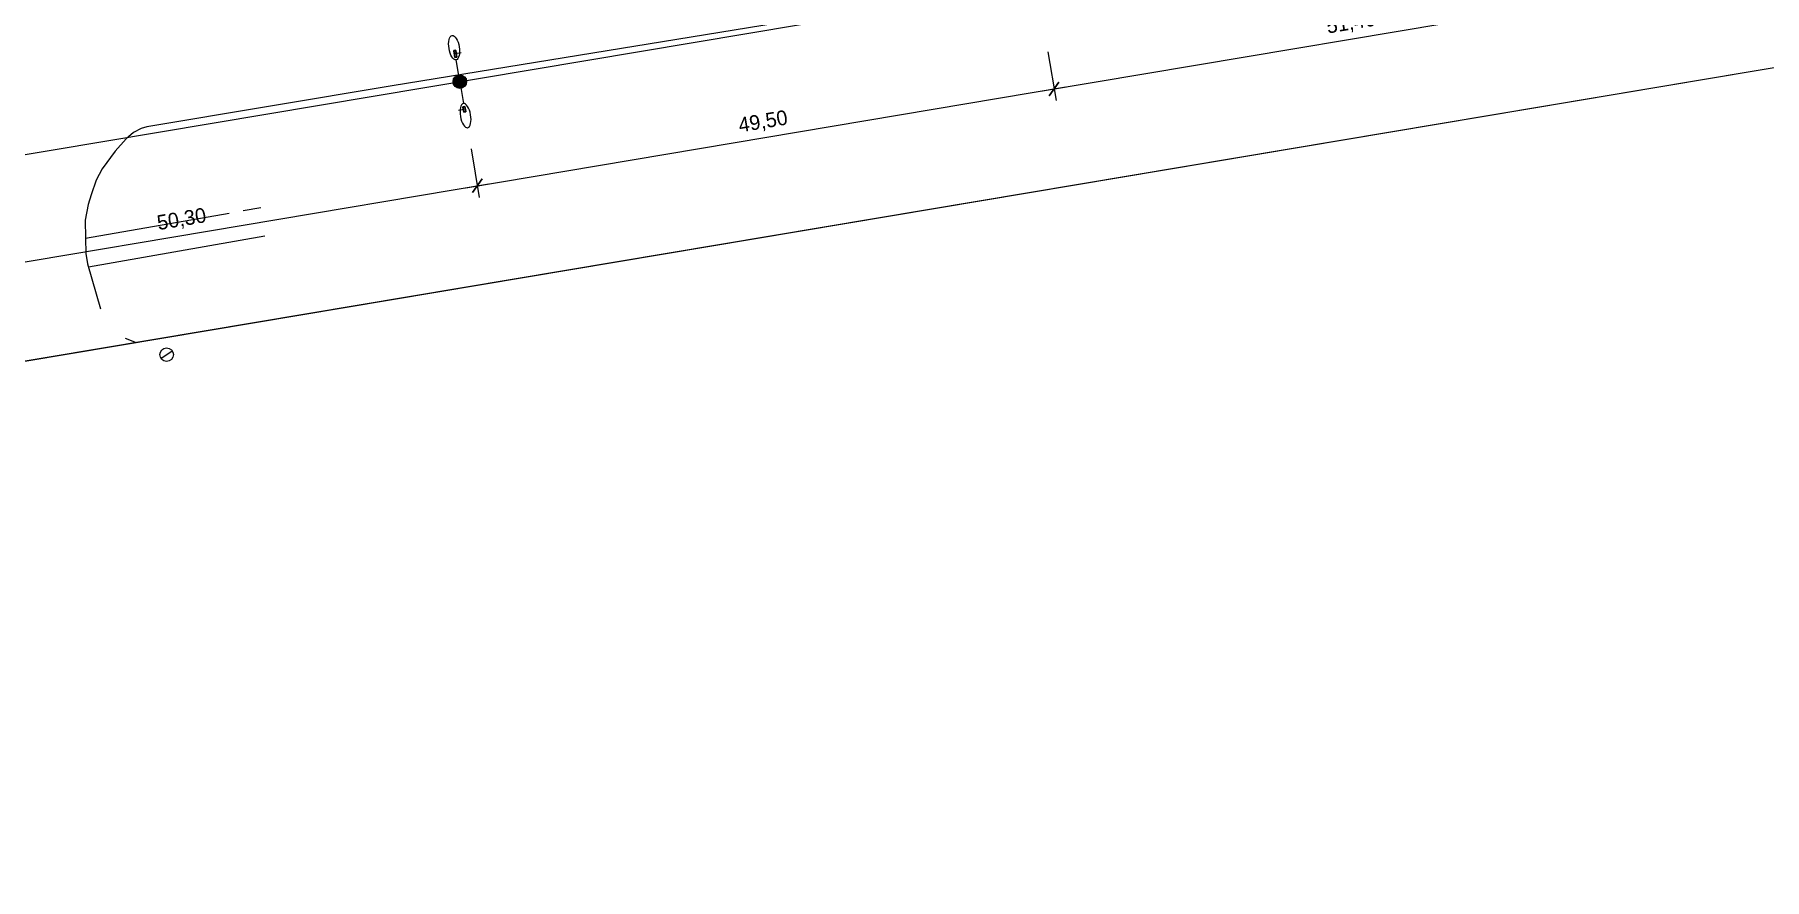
# Model space of a CAD drawing. Extents: x -105 to 2796, y -10 to 1087.
# Drawn here: x 372.2 to 518.6, y -9.6 to 62 of the extents above; entities that cross this region are included whole.
import ezdxf

# ---------------------------------------------------------------- set-up
doc = ezdxf.new("R2010")
doc.units = 0
doc.header["$MEASUREMENT"] = 0
doc.linetypes.add('DASHED2', pattern=[0.375, 0.25, -0.125])
for name, color, linetype in [('DLXLUM02', 1, 'Continuous'), ('DLXLUM04', 5, 'Continuous'), ('DLXLUMEX', 2, 'Continuous'), ('DLXSCENE', 7, 'Continuous'), ('Размeh', 7, 'Continuous')]:
    doc.layers.add(name, color=color, linetype=linetype)
doc.layers.add('ОСВЕЩЕНИЕ', color=7, linetype='Continuous', lineweight=15)
doc.layers.add('ситуация', color=7, linetype='Continuous', lineweight=15)
doc.dimstyles.new('Благоуст', dxfattribs={"dimtxt": 1.25, "dimasz": 1, "dimexe": 1, "dimexo": 0.4085, "dimgap": 0.55, "dimtad": 1, "dimzin": 0, "dimtxsty": 'Standard', "dimblk": 'OBLIQUE', "dimcen": 0.6975, "dimdle": 1, "dimclrt": 256, "dimazin": 0, "dimtfac": 1, "dimtofl": 0, "dimtmove": 1, "dimatfit": 3, "dimldrblk": 'OBLIQUE', "dimfxl": 1, "dimtolj": 1, "dimtzin": 0, "dimarcsym": 0})

# ---------------------------------------------------------------- blocks, each defined once
blk = doc.blocks.new('*U218')
for p, q in [((0.03, 0.34), (-0.13, 0.31)), ((-0.13, 0.31), (0.03, 0.34)), ((-0.13, 0.27), (-0.13, 0.31)), ((-0.13, 0.31), (-0.05, -0.26)), ((-0.13, 0.31), (-0.13, 0.27)), ((-0.05, -0.26), (-0.13, 0.31)), ((0.04, 0.3), (-0.13, 0.27)), ((-0.13, 0.27), (0.04, 0.3)), ((-0.13, 0.27), (-0.04, -0.3)), ((-0.04, -0.3), (-0.13, 0.27)), ((0.04, 0.3), (0.03, 0.34)), ((0.03, 0.34), (0.04, 0.3)), ((0.12, -0.23), (0.03, 0.34)), ((0.03, 0.34), (0.12, -0.23)), ((0.13, -0.27), (0.04, 0.3)), ((0.04, 0.3), (0.13, -0.27)), ((-0.05, -0.26), (0.12, -0.23)), ((0.12, -0.23), (-0.05, -0.26)), ((-0.05, -0.26), (-0.04, -0.3)), ((-0.04, -0.3), (-0.05, -0.26)), ((-0.04, -0.3), (0.13, -0.27)), ((0.13, -0.27), (-0.04, -0.3)), ((0.13, -0.27), (0.12, -0.23)), ((0.12, -0.23), (0.13, -0.27))]:
    blk.add_line(p, q)
at = {"color": 1}
blk.add_line((-0.01, 0.04), (0.49, 0.12), dxfattribs=at)
at = {"layer": 'DLXLUMEX', "color": 7}
blk.add_text('2', height=0.1, dxfattribs=at).set_placement((0, 0))
blk = doc.blocks.new('*U220')
for p, q in [((0.05, 0.22), (-0.12, 0.19)), ((-0.12, 0.19), (0.05, 0.22)), ((-0.12, 0.19), (-0.05, -0.22)), ((-0.05, -0.22), (-0.12, 0.19)), ((-0.12, 0.19), (-0.11, 0.16)), ((-0.11, 0.16), (-0.12, 0.19)), ((0.05, 0.19), (-0.11, 0.16)), ((-0.11, 0.16), (0.05, 0.19)), ((-0.11, 0.16), (-0.04, -0.25)), ((-0.04, -0.25), (-0.11, 0.16)), ((0.12, -0.19), (0.05, 0.22)), ((0.05, 0.19), (0.05, 0.22)), ((0.05, 0.22), (0.12, -0.19)), ((0.05, 0.22), (0.05, 0.19)), ((0.12, -0.22), (0.05, 0.19)), ((0.05, 0.19), (0.12, -0.22)), ((-0.05, -0.22), (0.12, -0.19)), ((0.12, -0.19), (-0.05, -0.22)), ((-0.05, -0.22), (-0.04, -0.25)), ((-0.04, -0.25), (-0.05, -0.22)), ((-0.04, -0.25), (0.12, -0.22)), ((0.12, -0.22), (-0.04, -0.25)), ((0.12, -0.19), (0.12, -0.22)), ((0.12, -0.22), (0.12, -0.19))]:
    blk.add_line(p, q)
at = {"color": 1}
blk.add_line((0, -0.03), (-0.49, -0.11), dxfattribs=at)
at = {"layer": 'DLXLUMEX', "color": 7}
blk.add_text('4', height=0.1, dxfattribs=at).set_placement((0, 0))
blk = doc.blocks.new('*U206')
blk.add_line((371.34, 34.31), (988.15, 137.89))
blk = doc.blocks.new('_Oblique')
at = {"layer": 'Размeh', "color": 0, "lineweight": -2}
blk.add_line((-0.5, -0.5), (0.5, 0.5), dxfattribs=at)
blk = doc.blocks.new('*D445')
at = {"layer": 'Defpoints', "color": 0, "ltscale": 100, "transparency": 16777216}
for p in [(508.56, 69.42), (509.15, 65.89), (457.87, 60.9)]:
    blk.add_point(p, dxfattribs=at)
at = {"layer": 'ситуация', "color": 0, "lineweight": -2, "ltscale": 100, "transparency": 16777216}
for p, q in [((508.63, 69.02), (509.32, 64.91)), ((457.48, 57.21), (510.14, 66.06)), ((457.94, 60.5), (458.63, 56.39))]:
    blk.add_line(p, q, dxfattribs=at)
for p, rotation in [((509.15, 65.89), 9.541582263001734), ((458.46, 57.37), 189.5415822630017)]:
    blk.add_blockref('_Oblique', p, dxfattribs=dict(at, rotation=rotation))
at = {"layer": 'ситуация', "ltscale": 100, "transparency": 16777216, "insert": (483.6, 62.9), "char_height": 1.25, "attachment_point": 5, "rotation": 9.5416}
blk.add_mtext('\\A1;51,40', dxfattribs=at)
blk = doc.blocks.new('*D446')
at = {"layer": 'Defpoints', "color": 0, "ltscale": 100, "transparency": 16777216}
for p in [(457.87, 60.9), (458.46, 57.37), (409.05, 52.7)]:
    blk.add_point(p, dxfattribs=at)
at = {"layer": 'ситуация', "color": 0, "lineweight": -2, "ltscale": 100, "transparency": 16777216}
for p, q in [((457.94, 60.5), (458.63, 56.39)), ((408.66, 49), (459.45, 57.54)), ((409.12, 52.29), (409.81, 48.18))]:
    blk.add_line(p, q, dxfattribs=at)
for p, rotation in [((458.46, 57.37), 9.541582262999977), ((409.65, 49.17), 189.541582263)]:
    blk.add_blockref('_Oblique', p, dxfattribs=dict(at, rotation=rotation))
at = {"layer": 'ситуация', "ltscale": 100, "transparency": 16777216, "insert": (433.84, 54.53), "char_height": 1.25, "attachment_point": 5, "rotation": 9.5416}
blk.add_mtext('\\A1;49,50', dxfattribs=at)
blk = doc.blocks.new('*D447')
at = {"layer": 'Defpoints', "color": 0, "ltscale": 100, "transparency": 16777216}
for p in [(409.05, 52.7), (409.65, 49.17), (359.45, 44.36)]:
    blk.add_point(p, dxfattribs=at)
at = {"layer": 'ситуация', "color": 0, "lineweight": -2, "ltscale": 100, "transparency": 16777216}
for p, q in [((409.12, 52.29), (409.81, 48.18)), ((359.06, 40.67), (410.63, 49.33)), ((359.52, 43.96), (360.21, 39.85))]:
    blk.add_line(p, q, dxfattribs=at)
for p, rotation in [((409.65, 49.17), 9.5415822630012), ((360.04, 40.83), 189.5415822630012)]:
    blk.add_blockref('_Oblique', p, dxfattribs=dict(at, rotation=rotation))
at = {"layer": 'ситуация', "ltscale": 100, "transparency": 16777216, "insert": (384.63, 46.26), "char_height": 1.25, "attachment_point": 5, "rotation": 9.5416}
blk.add_mtext('\\A1;50,30', dxfattribs=at)

msp = doc.modelspace()

# ---------------------------------------------------------------- hatches: boundary and pattern name
at = {"layer": 'ОСВЕЩЕНИЕ', "linetype": 'Continuous', "lineweight": 18}
h = msp.add_hatch(color=7, dxfattribs=at)
edge = h.paths.add_edge_path()
edge.add_arc((408.164, 57.989), 0.572, 0, 360)

# ---------------------------------------------------------------- linework, layer by layer
at = {"layer": 'ОСВЕЩЕНИЕ', "color": 7, "linetype": 'Continuous', "lineweight": 18}
msp.add_circle((408.164, 57.989), 0.572, dxfattribs=at)
msp.add_circle((408.164, 57.989), 0.572, dxfattribs=at)
at = {"layer": 'ситуация', "color": 1}
msp.add_line((319.014, 43.004), (2628.019, 431.121), dxfattribs=at)
at = {"layer": 'ситуация', "color": 6, "ltscale": 100}
msp.add_line((988.148, 137.889), (110.11, -9.56), dxfattribs=at)
at = {"layer": 'ситуация', "color": 0, "lineweight": 25}
for q in [(407.852, 59.837), (408.474, 56.139)]:
    msp.add_line((408.164, 57.989), q, dxfattribs=at)
at = {"layer": 'ситуация', "linetype": 'Continuous', "lineweight": 18, "flags": 128}
for points in [[(908.921, 136.208), (908.328, 137.967), (907.557, 139.134), (906.469, 139.489), (905.56, 139.489), (903.86, 139.312), (402.444, 57.634)], [(402.444, 57.634), (381.667, 54.147), (381.189, 54.027), (380.531, 53.67), (379.922, 53.143), (378.994, 52.112), (377.907, 50.604), (377.386, 49.638), (376.973, 48.416), (376.696, 47.577), (376.458, 46.259), (376.469, 44.723), (376.509, 43.449), (376.653, 42.553), (377.763, 38.75)], [(402.444, 57.634), (381.667, 54.147), (381.189, 54.027), (380.531, 53.67), (379.922, 53.143), (378.994, 52.112), (377.907, 50.604), (377.386, 49.638), (376.973, 48.416), (376.696, 47.577), (376.458, 46.259), (376.469, 44.723), (376.509, 43.449), (376.653, 42.553), (377.763, 38.75)], [(376.469, 44.723), (388.636, 46.855)], [(376.469, 44.723), (388.636, 46.855)], [(389.814, 47.062), (391.329, 47.327)], [(389.814, 47.062), (391.329, 47.327)], [(376.728, 42.297), (391.652, 44.944)], [(376.728, 42.297), (391.652, 44.944)]]:
    msp.add_lwpolyline(points, dxfattribs=at)
at = {"layer": 'ситуация', "linetype": 'DASHED2', "lineweight": 18, "ltscale": 10, "flags": 128}
msp.add_lwpolyline([(379.833, 36.275), (380.784, 35.895)], dxfattribs=at)
msp.add_lwpolyline([(379.833, 36.275), (380.784, 35.895)], dxfattribs=at)
at = {"layer": 'ситуация', "color": 7, "linetype": 'Continuous', "lineweight": 18, "flags": 128}
msp.add_lwpolyline([(382.87, 34.552), (383.821, 35.189)], dxfattribs=at)
msp.add_lwpolyline([(382.87, 34.552), (383.821, 35.189)], dxfattribs=at)
at = {"layer": 'ситуация', "color": 7, "linetype": 'Continuous', "lineweight": 18}
msp.add_circle((383.345, 34.87), 0.572, dxfattribs=at)
msp.add_circle((383.345, 34.87), 0.572, dxfattribs=at)
at = {"layer": 'ситуация', "color": 0, "lineweight": 25}
msp.add_ellipse((407.679, 60.864), major_axis=(-0.168, 1.028), ratio=0.418921, dxfattribs=at)
at = {"layer": 'ситуация', "color": 0, "lineweight": 25, "extrusion": (0, 0, -1)}
msp.add_ellipse((408.646, 55.113), major_axis=(0.178, -1.026), ratio=0.418921, dxfattribs=at)

# ---------------------------------------------------------------- block references
at = {"layer": 'DLXLUM02'}
msp.add_blockref('*U218', (407.78, 60.323), dxfattribs=at)
at = {"layer": 'DLXLUM04'}
msp.add_blockref('*U220', (408.543, 55.655), dxfattribs=at)
at = {"layer": 'DLXSCENE'}
msp.add_blockref('*U206', (0, 0), dxfattribs=at)

# ---------------------------------------------------------------- dimensions: what is measured, and where the dimension line sits
at = {"layer": 'ситуация', "ltscale": 100}
for p1, p2, picture, middle in [((457.87, 60.901), (508.559, 69.422), '*D445', (483.595, 62.896)), ((409.055, 52.696), (457.87, 60.901), '*D446', (433.843, 54.533)), ((359.451, 44.358), (409.055, 52.696), '*D447', (384.634, 46.262))]:
    dim = msp.add_aligned_dim(p1=p1, p2=p2, distance=-3.576, dimstyle='Благоуст', dxfattribs=at)
    dim.commit()
    dim.dimension.update_dxf_attribs({"geometry": picture, "text_midpoint": middle})

doc.saveas('drawing.dxf')
